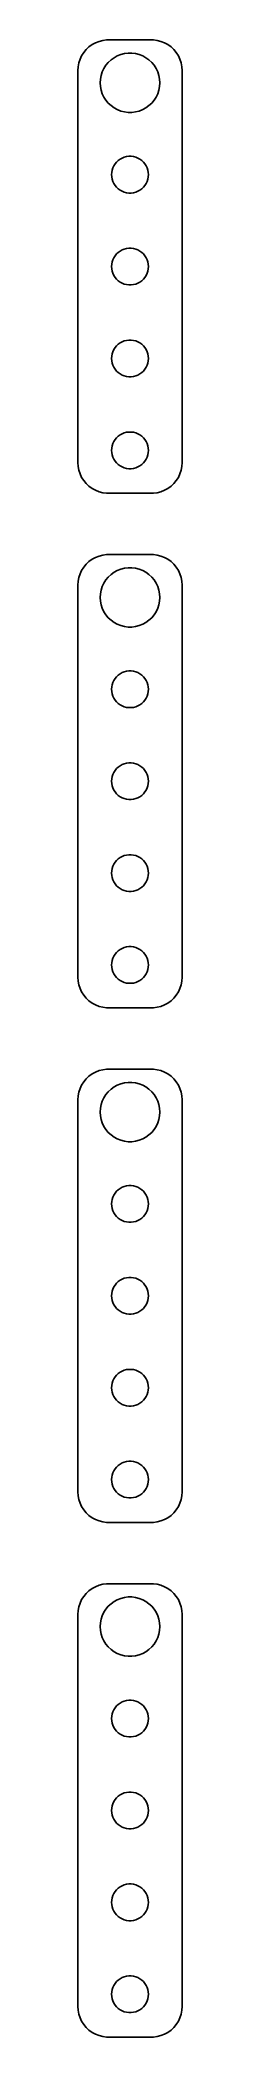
# Model space of a CAD drawing. Header units: metres. Extents: x -8 to 8, y -37 to 289.
import ezdxf

# ---------------------------------------------------------------- set-up
doc = ezdxf.new("R2010")
doc.units = ezdxf.units.M

msp = doc.modelspace()

# ---------------------------------------------------------------- linework, layer by layer
for p, q in [((-7.54507, 286.939), (-7.88153, 286.409)), ((-7.14484, 287.423), (-7.54507, 286.939)), ((-6.68712, 287.853), (-7.14484, 287.423)), ((-6.17912, 288.222), (-6.68712, 287.853)), ((-5.62889, 288.524), (-6.17912, 288.222)), ((-5.04507, 288.755), (-5.62889, 288.524)), ((-4.4369, 288.911), (-5.04507, 288.755)), ((-3.81395, 288.99), (-4.4369, 288.911)), ((3.81395, 288.99), (-3.81395, 288.99)), ((4.4369, 288.911), (3.81395, 288.99)), ((5.04507, 288.755), (4.4369, 288.911)), ((5.62889, 288.524), (5.04507, 288.755)), ((6.17912, 288.222), (5.62889, 288.524)), ((6.68712, 287.853), (6.17912, 288.222)), ((7.14484, 287.423), (6.68712, 287.853)), ((7.54507, 286.939), (7.14484, 287.423)), ((7.88153, 286.409), (7.54507, 286.939)), ((-8.46057, 284.627), (-8.5, 284)), ((-8.5, 284), (-8.5, 220)), ((-8.34291, 285.243), (-8.46057, 284.627)), ((-8.14888, 285.841), (-8.34291, 285.243)), ((-7.88153, 286.409), (-8.14888, 285.841)), ((-4.69762, 283.206), (-4.50941, 283.785)), ((-4.50941, 283.785), (-4.25008, 284.337)), ((-4.25008, 284.337), (-3.92372, 284.851)), ((-3.92372, 284.851), (-3.53549, 285.32)), ((-3.53549, 285.32), (-3.09149, 285.737)), ((-3.09149, 285.737), (-2.59875, 286.095)), ((-2.59875, 286.095), (-2.06502, 286.388)), ((-2.06502, 286.388), (-1.49872, 286.613)), ((-1.49872, 286.613), (-0.908798, 286.764)), ((-0.908798, 286.764), (-0.30452, 286.84)), ((-0.30452, 286.84), (0.30452, 286.84)), ((0.30452, 286.84), (0.908798, 286.764)), ((0.908798, 286.764), (1.49872, 286.613)), ((1.49872, 286.613), (2.06502, 286.388)), ((2.06502, 286.388), (2.59875, 286.095)), ((2.59875, 286.095), (3.09149, 285.737)), ((3.09149, 285.737), (3.53549, 285.32)), ((3.53549, 285.32), (3.92372, 284.851)), ((3.92372, 284.851), (4.25008, 284.337)), ((4.25008, 284.337), (4.50941, 283.785)), ((4.50941, 283.785), (4.69762, 283.206)), ((8.14888, 285.841), (7.88153, 286.409)), ((8.34291, 285.243), (8.14888, 285.841)), ((8.46057, 284.627), (8.34291, 285.243)), ((8.5, 284), (8.46057, 284.627)), ((8.5, 220), (8.5, 284)), ((-4.84999, 282), (-4.81175, 282.608)), ((-4.81175, 281.392), (-4.84999, 282)), ((-4.81175, 282.608), (-4.69762, 283.206)), ((-4.69762, 280.794), (-4.81175, 281.392)), ((-4.50941, 280.215), (-4.69762, 280.794)), ((4.69762, 280.794), (4.50941, 280.215)), ((4.69762, 283.206), (4.81175, 282.608)), ((4.81175, 281.392), (4.69762, 280.794)), ((4.81175, 282.608), (4.84999, 282)), ((4.84999, 282), (4.81175, 281.392)), ((-4.25008, 279.663), (-4.50941, 280.215)), ((-3.92372, 279.149), (-4.25008, 279.663)), ((-3.53549, 278.68), (-3.92372, 279.149)), ((-3.09149, 278.263), (-3.53549, 278.68)), ((-2.59875, 277.905), (-3.09149, 278.263)), ((-2.06502, 277.612), (-2.59875, 277.905)), ((-1.49872, 277.387), (-2.06502, 277.612)), ((-0.908798, 277.236), (-1.49872, 277.387)), ((-0.30452, 277.16), (-0.908798, 277.236)), ((0.30452, 277.16), (-0.30452, 277.16)), ((0.908798, 277.236), (0.30452, 277.16)), ((1.49872, 277.387), (0.908798, 277.236)), ((2.06502, 277.612), (1.49872, 277.387)), ((2.59875, 277.905), (2.06502, 277.612)), ((3.09149, 278.263), (2.59875, 277.905)), ((3.53549, 278.68), (3.09149, 278.263)), ((3.92372, 279.149), (3.53549, 278.68)), ((4.25008, 279.663), (3.92372, 279.149)), ((4.50941, 280.215), (4.25008, 279.663)), ((-3, 267), (-2.97633, 267.376)), ((-2.97633, 267.376), (-2.90575, 267.746)), ((-2.90575, 267.746), (-2.78932, 268.104)), ((-2.78932, 268.104), (-2.62891, 268.445)), ((-2.62891, 268.445), (-2.42705, 268.763)), ((-2.42705, 268.763), (-2.1869, 269.054)), ((-2.1869, 269.054), (-1.91226, 269.312)), ((-1.91226, 269.312), (-1.60747, 269.533)), ((-1.60747, 269.533), (-1.27733, 269.714)), ((-1.27733, 269.714), (-0.927048, 269.853)), ((-0.927048, 269.853), (-0.562134, 269.947)), ((-0.562134, 269.947), (-0.18837, 269.994)), ((-0.18837, 269.994), (0.18837, 269.994)), ((0.18837, 269.994), (0.562134, 269.947)), ((0.562134, 269.947), (0.927048, 269.853)), ((0.927048, 269.853), (1.27733, 269.714)), ((1.27733, 269.714), (1.60747, 269.533)), ((1.60747, 269.533), (1.91226, 269.312)), ((1.91226, 269.312), (2.1869, 269.054)), ((2.1869, 269.054), (2.42705, 268.763)), ((2.42705, 268.763), (2.62891, 268.445)), ((2.62891, 268.445), (2.78932, 268.104)), ((2.78932, 268.104), (2.90575, 267.746)), ((2.90575, 267.746), (2.97633, 267.376)), ((2.97633, 267.376), (3, 267)), ((-2.97633, 266.624), (-3, 267)), ((-2.90575, 266.254), (-2.97633, 266.624)), ((-2.78932, 265.896), (-2.90575, 266.254)), ((-2.62891, 265.555), (-2.78932, 265.896)), ((-2.42705, 265.237), (-2.62891, 265.555)), ((-2.1869, 264.946), (-2.42705, 265.237)), ((-1.91226, 264.688), (-2.1869, 264.946)), ((-1.60747, 264.467), (-1.91226, 264.688)), ((-1.27733, 264.286), (-1.60747, 264.467)), ((-0.927048, 264.147), (-1.27733, 264.286)), ((-0.562134, 264.053), (-0.927048, 264.147)), ((-0.18837, 264.006), (-0.562134, 264.053)), ((0.562134, 264.053), (0.18837, 264.006)), ((0.927048, 264.147), (0.562134, 264.053)), ((1.27733, 264.286), (0.927048, 264.147)), ((1.60747, 264.467), (1.27733, 264.286)), ((1.91226, 264.688), (1.60747, 264.467)), ((2.1869, 264.946), (1.91226, 264.688)), ((2.42705, 265.237), (2.1869, 264.946)), ((2.62891, 265.555), (2.42705, 265.237)), ((2.78932, 265.896), (2.62891, 265.555)), ((2.90575, 266.254), (2.78932, 265.896)), ((2.97633, 266.624), (2.90575, 266.254)), ((3, 267), (2.97633, 266.624)), ((0.18837, 264.006), (-0.18837, 264.006)), ((-2.1869, 254.054), (-1.91226, 254.312)), ((-1.91226, 254.312), (-1.60747, 254.533)), ((-1.60747, 254.533), (-1.27733, 254.714)), ((-1.27733, 254.714), (-0.927048, 254.853)), ((-0.927048, 254.853), (-0.562134, 254.947)), ((-0.562134, 254.947), (-0.18837, 254.994)), ((-0.18837, 254.994), (0.18837, 254.994)), ((0.18837, 254.994), (0.562134, 254.947)), ((0.562134, 254.947), (0.927048, 254.853)), ((0.927048, 254.853), (1.27733, 254.714)), ((1.27733, 254.714), (1.60747, 254.533)), ((1.60747, 254.533), (1.91226, 254.312)), ((1.91226, 254.312), (2.1869, 254.054)), ((-3, 252), (-2.97633, 252.376)), ((-2.97633, 251.624), (-3, 252)), ((-2.97633, 252.376), (-2.90575, 252.746)), ((-2.90575, 251.254), (-2.97633, 251.624)), ((-2.90575, 252.746), (-2.78932, 253.104)), ((-2.78932, 250.896), (-2.90575, 251.254)), ((-2.78932, 253.104), (-2.62891, 253.445)), ((-2.62891, 253.445), (-2.42705, 253.763)), ((-2.42705, 253.763), (-2.1869, 254.054)), ((2.1869, 254.054), (2.42705, 253.763)), ((2.42705, 253.763), (2.62891, 253.445)), ((2.62891, 253.445), (2.78932, 253.104)), ((2.78932, 253.104), (2.90575, 252.746)), ((2.90575, 251.254), (2.78932, 250.896)), ((2.90575, 252.746), (2.97633, 252.376)), ((2.97633, 251.624), (2.90575, 251.254)), ((2.97633, 252.376), (3, 252)), ((3, 252), (2.97633, 251.624)), ((-2.62891, 250.555), (-2.78932, 250.896)), ((-2.42705, 250.237), (-2.62891, 250.555)), ((-2.1869, 249.946), (-2.42705, 250.237)), ((-1.91226, 249.688), (-2.1869, 249.946)), ((-1.60747, 249.467), (-1.91226, 249.688)), ((-1.27733, 249.286), (-1.60747, 249.467)), ((-0.927048, 249.147), (-1.27733, 249.286)), ((-0.562134, 249.053), (-0.927048, 249.147)), ((-0.18837, 249.006), (-0.562134, 249.053)), ((0.18837, 249.006), (-0.18837, 249.006)), ((0.562134, 249.053), (0.18837, 249.006)), ((0.927048, 249.147), (0.562134, 249.053)), ((1.27733, 249.286), (0.927048, 249.147)), ((1.60747, 249.467), (1.27733, 249.286)), ((1.91226, 249.688), (1.60747, 249.467)), ((2.1869, 249.946), (1.91226, 249.688)), ((2.42705, 250.237), (2.1869, 249.946)), ((2.62891, 250.555), (2.42705, 250.237)), ((2.78932, 250.896), (2.62891, 250.555)), ((-2.90575, 237.746), (-2.78932, 238.104)), ((-2.78932, 238.104), (-2.62891, 238.445)), ((-2.62891, 238.445), (-2.42705, 238.763)), ((-2.42705, 238.763), (-2.1869, 239.054)), ((-2.1869, 239.054), (-1.91226, 239.312)), ((-1.91226, 239.312), (-1.60747, 239.533)), ((-1.60747, 239.533), (-1.27733, 239.714)), ((-1.27733, 239.714), (-0.927048, 239.853)), ((-0.927048, 239.853), (-0.562134, 239.947)), ((-0.562134, 239.947), (-0.18837, 239.994)), ((-0.18837, 239.994), (0.18837, 239.994)), ((0.18837, 239.994), (0.562134, 239.947)), ((0.562134, 239.947), (0.927048, 239.853)), ((0.927048, 239.853), (1.27733, 239.714)), ((1.27733, 239.714), (1.60747, 239.533)), ((1.60747, 239.533), (1.91226, 239.312)), ((1.91226, 239.312), (2.1869, 239.054)), ((2.1869, 239.054), (2.42705, 238.763)), ((2.42705, 238.763), (2.62891, 238.445)), ((2.62891, 238.445), (2.78932, 238.104)), ((2.78932, 238.104), (2.90575, 237.746)), ((-3, 237), (-2.97633, 237.376)), ((-2.97633, 236.624), (-3, 237)), ((-2.97633, 237.376), (-2.90575, 237.746)), ((-2.90575, 236.254), (-2.97633, 236.624)), ((-2.78932, 235.896), (-2.90575, 236.254)), ((-2.62891, 235.555), (-2.78932, 235.896)), ((-2.42705, 235.237), (-2.62891, 235.555)), ((-2.1869, 234.946), (-2.42705, 235.237)), ((-1.91226, 234.688), (-2.1869, 234.946)), ((2.1869, 234.946), (1.91226, 234.688)), ((2.42705, 235.237), (2.1869, 234.946)), ((2.62891, 235.555), (2.42705, 235.237)), ((2.78932, 235.896), (2.62891, 235.555)), ((2.90575, 236.254), (2.78932, 235.896)), ((2.90575, 237.746), (2.97633, 237.376)), ((2.97633, 236.624), (2.90575, 236.254)), ((2.97633, 237.376), (3, 237)), ((3, 237), (2.97633, 236.624)), ((-1.60747, 234.467), (-1.91226, 234.688)), ((-1.27733, 234.286), (-1.60747, 234.467)), ((-0.927048, 234.147), (-1.27733, 234.286)), ((-0.562134, 234.053), (-0.927048, 234.147)), ((-0.18837, 234.006), (-0.562134, 234.053)), ((0.18837, 234.006), (-0.18837, 234.006)), ((0.562134, 234.053), (0.18837, 234.006)), ((0.927048, 234.147), (0.562134, 234.053)), ((1.27733, 234.286), (0.927048, 234.147)), ((1.60747, 234.467), (1.27733, 234.286)), ((1.91226, 234.688), (1.60747, 234.467)), ((-0.927048, 224.853), (-0.562134, 224.947)), ((-0.562134, 224.947), (-0.18837, 224.994)), ((-0.18837, 224.994), (0.18837, 224.994)), ((0.18837, 224.994), (0.562134, 224.947)), ((0.562134, 224.947), (0.927048, 224.853)), ((-3, 222), (-2.97633, 222.376)), ((-2.97633, 221.624), (-3, 222)), ((-2.97633, 222.376), (-2.90575, 222.746)), ((-2.90575, 222.746), (-2.78932, 223.104)), ((-2.78932, 223.104), (-2.62891, 223.445)), ((-2.62891, 223.445), (-2.42705, 223.763)), ((-2.42705, 223.763), (-2.1869, 224.054)), ((-2.1869, 224.054), (-1.91226, 224.312)), ((-1.91226, 224.312), (-1.60747, 224.533)), ((-1.60747, 224.533), (-1.27733, 224.714)), ((-1.27733, 224.714), (-0.927048, 224.853)), ((0.927048, 224.853), (1.27733, 224.714)), ((1.27733, 224.714), (1.60747, 224.533)), ((1.60747, 224.533), (1.91226, 224.312)), ((1.91226, 224.312), (2.1869, 224.054)), ((2.1869, 224.054), (2.42705, 223.763)), ((2.42705, 223.763), (2.62891, 223.445)), ((2.62891, 223.445), (2.78932, 223.104)), ((2.78932, 223.104), (2.90575, 222.746)), ((2.90575, 222.746), (2.97633, 222.376)), ((2.97633, 222.376), (3, 222)), ((3, 222), (2.97633, 221.624)), ((-8.5, 220), (-8.46057, 219.373)), ((-8.46057, 219.373), (-8.34291, 218.757)), ((-8.34291, 218.757), (-8.14888, 218.159)), ((-2.90575, 221.254), (-2.97633, 221.624)), ((-2.78932, 220.896), (-2.90575, 221.254)), ((-2.62891, 220.555), (-2.78932, 220.896)), ((-2.42705, 220.237), (-2.62891, 220.555)), ((-2.1869, 219.946), (-2.42705, 220.237)), ((-1.91226, 219.688), (-2.1869, 219.946)), ((-1.60747, 219.467), (-1.91226, 219.688)), ((-1.27733, 219.286), (-1.60747, 219.467)), ((-0.927048, 219.147), (-1.27733, 219.286)), ((-0.562134, 219.053), (-0.927048, 219.147)), ((-0.18837, 219.006), (-0.562134, 219.053)), ((0.18837, 219.006), (-0.18837, 219.006)), ((0.562134, 219.053), (0.18837, 219.006)), ((0.927048, 219.147), (0.562134, 219.053)), ((1.27733, 219.286), (0.927048, 219.147)), ((1.60747, 219.467), (1.27733, 219.286)), ((1.91226, 219.688), (1.60747, 219.467)), ((2.1869, 219.946), (1.91226, 219.688)), ((2.42705, 220.237), (2.1869, 219.946)), ((2.62891, 220.555), (2.42705, 220.237)), ((2.78932, 220.896), (2.62891, 220.555)), ((2.90575, 221.254), (2.78932, 220.896)), ((2.97633, 221.624), (2.90575, 221.254)), ((8.14888, 218.159), (8.34291, 218.757)), ((8.34291, 218.757), (8.46057, 219.373)), ((8.46057, 219.373), (8.5, 220)), ((-8.14888, 218.159), (-7.88153, 217.591)), ((-7.88153, 217.591), (-7.54507, 217.061)), ((-7.54507, 217.061), (-7.14484, 216.577)), ((-7.14484, 216.577), (-6.68712, 216.147)), ((-6.68712, 216.147), (-6.17912, 215.778)), ((-6.17912, 215.778), (-5.62889, 215.476)), ((-5.62889, 215.476), (-5.04507, 215.245)), ((-5.04507, 215.245), (-4.4369, 215.089)), ((4.4369, 215.089), (5.04507, 215.245)), ((5.04507, 215.245), (5.62889, 215.476)), ((5.62889, 215.476), (6.17912, 215.778)), ((6.17912, 215.778), (6.68712, 216.147)), ((6.68712, 216.147), (7.14484, 216.577)), ((7.14484, 216.577), (7.54507, 217.061)), ((7.54507, 217.061), (7.88153, 217.591)), ((7.88153, 217.591), (8.14888, 218.159)), ((-4.4369, 215.089), (-3.81395, 215.01)), ((-3.81395, 215.01), (3.81395, 215.01)), ((3.81395, 215.01), (4.4369, 215.089)), ((-7.88153, 202.409), (-8.14888, 201.841)), ((-7.54507, 202.939), (-7.88153, 202.409)), ((-7.14484, 203.423), (-7.54507, 202.939)), ((-6.68712, 203.853), (-7.14484, 203.423)), ((-6.17912, 204.222), (-6.68712, 203.853)), ((-5.62889, 204.524), (-6.17912, 204.222)), ((-5.04507, 204.755), (-5.62889, 204.524)), ((-4.4369, 204.911), (-5.04507, 204.755)), ((-3.81395, 204.99), (-4.4369, 204.911)), ((3.81395, 204.99), (-3.81395, 204.99)), ((-2.59875, 202.095), (-2.06502, 202.388)), ((-2.06502, 202.388), (-1.49872, 202.613)), ((-1.49872, 202.613), (-0.908798, 202.764)), ((-0.908798, 202.764), (-0.30452, 202.84)), ((-0.30452, 202.84), (0.30452, 202.84)), ((0.30452, 202.84), (0.908798, 202.764)), ((0.908798, 202.764), (1.49872, 202.613)), ((1.49872, 202.613), (2.06502, 202.388)), ((2.06502, 202.388), (2.59875, 202.095)), ((4.4369, 204.911), (3.81395, 204.99)), ((5.04507, 204.755), (4.4369, 204.911)), ((5.62889, 204.524), (5.04507, 204.755)), ((6.17912, 204.222), (5.62889, 204.524)), ((6.68712, 203.853), (6.17912, 204.222)), ((7.14484, 203.423), (6.68712, 203.853)), ((7.54507, 202.939), (7.14484, 203.423)), ((7.88153, 202.409), (7.54507, 202.939)), ((8.14888, 201.841), (7.88153, 202.409)), ((-8.46057, 200.627), (-8.5, 200)), ((-8.5, 200), (-8.5, 136)), ((-8.34291, 201.243), (-8.46057, 200.627)), ((-8.14888, 201.841), (-8.34291, 201.243)), ((-4.81175, 198.608), (-4.69762, 199.206)), ((-4.69762, 199.206), (-4.50941, 199.785)), ((-4.50941, 199.785), (-4.25008, 200.337)), ((-4.25008, 200.337), (-3.92372, 200.851)), ((-3.92372, 200.851), (-3.53549, 201.32)), ((-3.53549, 201.32), (-3.09149, 201.737)), ((-3.09149, 201.737), (-2.59875, 202.095)), ((2.59875, 202.095), (3.09149, 201.737)), ((3.09149, 201.737), (3.53549, 201.32)), ((3.53549, 201.32), (3.92372, 200.851)), ((3.92372, 200.851), (4.25008, 200.337)), ((4.25008, 200.337), (4.50941, 199.785)), ((4.50941, 199.785), (4.69762, 199.206)), ((4.69762, 199.206), (4.81175, 198.608)), ((8.34291, 201.243), (8.14888, 201.841)), ((8.46057, 200.627), (8.34291, 201.243)), ((8.5, 200), (8.46057, 200.627)), ((8.5, 136), (8.5, 200)), ((-4.84999, 198), (-4.81175, 198.608)), ((-4.81175, 197.392), (-4.84999, 198)), ((-4.69762, 196.794), (-4.81175, 197.392)), ((-4.50941, 196.215), (-4.69762, 196.794)), ((-4.25008, 195.663), (-4.50941, 196.215)), ((-3.92372, 195.149), (-4.25008, 195.663)), ((4.25008, 195.663), (3.92372, 195.149)), ((4.50941, 196.215), (4.25008, 195.663)), ((4.69762, 196.794), (4.50941, 196.215)), ((4.81175, 197.392), (4.69762, 196.794)), ((4.81175, 198.608), (4.84999, 198)), ((4.84999, 198), (4.81175, 197.392)), ((-3.53549, 194.68), (-3.92372, 195.149)), ((-3.09149, 194.263), (-3.53549, 194.68)), ((-2.59875, 193.905), (-3.09149, 194.263)), ((-2.06502, 193.612), (-2.59875, 193.905)), ((-1.49872, 193.387), (-2.06502, 193.612)), ((-0.908798, 193.236), (-1.49872, 193.387)), ((-0.30452, 193.16), (-0.908798, 193.236)), ((0.30452, 193.16), (-0.30452, 193.16)), ((0.908798, 193.236), (0.30452, 193.16)), ((1.49872, 193.387), (0.908798, 193.236)), ((2.06502, 193.612), (1.49872, 193.387)), ((2.59875, 193.905), (2.06502, 193.612)), ((3.09149, 194.263), (2.59875, 193.905)), ((3.53549, 194.68), (3.09149, 194.263)), ((3.92372, 195.149), (3.53549, 194.68)), ((-1.27733, 185.714), (-0.927048, 185.853)), ((-0.927048, 185.853), (-0.562134, 185.947)), ((-0.562134, 185.947), (-0.18837, 185.994)), ((-0.18837, 185.994), (0.18837, 185.994)), ((0.18837, 185.994), (0.562134, 185.947)), ((0.562134, 185.947), (0.927048, 185.853)), ((0.927048, 185.853), (1.27733, 185.714)), ((-3, 183), (-2.97633, 183.376)), ((-2.97633, 182.624), (-3, 183)), ((-2.97633, 183.376), (-2.90575, 183.746)), ((-2.90575, 182.254), (-2.97633, 182.624)), ((-2.90575, 183.746), (-2.78932, 184.104)), ((-2.78932, 184.104), (-2.62891, 184.445)), ((-2.62891, 184.445), (-2.42705, 184.763)), ((-2.42705, 184.763), (-2.1869, 185.054)), ((-2.1869, 185.054), (-1.91226, 185.312)), ((-1.91226, 185.312), (-1.60747, 185.533)), ((-1.60747, 185.533), (-1.27733, 185.714)), ((1.27733, 185.714), (1.60747, 185.533)), ((1.60747, 185.533), (1.91226, 185.312)), ((1.91226, 185.312), (2.1869, 185.054)), ((2.1869, 185.054), (2.42705, 184.763)), ((2.42705, 184.763), (2.62891, 184.445)), ((2.62891, 184.445), (2.78932, 184.104)), ((2.78932, 184.104), (2.90575, 183.746)), ((2.90575, 183.746), (2.97633, 183.376)), ((2.97633, 182.624), (2.90575, 182.254)), ((2.97633, 183.376), (3, 183)), ((3, 183), (2.97633, 182.624)), ((-2.78932, 181.896), (-2.90575, 182.254)), ((-2.62891, 181.555), (-2.78932, 181.896)), ((-2.42705, 181.237), (-2.62891, 181.555)), ((-2.1869, 180.946), (-2.42705, 181.237)), ((-1.91226, 180.688), (-2.1869, 180.946)), ((-1.60747, 180.467), (-1.91226, 180.688)), ((-1.27733, 180.286), (-1.60747, 180.467)), ((-0.927048, 180.147), (-1.27733, 180.286)), ((-0.562134, 180.053), (-0.927048, 180.147)), ((-0.18837, 180.006), (-0.562134, 180.053)), ((0.18837, 180.006), (-0.18837, 180.006)), ((0.562134, 180.053), (0.18837, 180.006)), ((0.927048, 180.147), (0.562134, 180.053)), ((1.27733, 180.286), (0.927048, 180.147)), ((1.60747, 180.467), (1.27733, 180.286)), ((1.91226, 180.688), (1.60747, 180.467)), ((2.1869, 180.946), (1.91226, 180.688)), ((2.42705, 181.237), (2.1869, 180.946)), ((2.62891, 181.555), (2.42705, 181.237)), ((2.78932, 181.896), (2.62891, 181.555)), ((2.90575, 182.254), (2.78932, 181.896)), ((-2.62891, 169.445), (-2.42705, 169.763)), ((-2.42705, 169.763), (-2.1869, 170.054)), ((-2.1869, 170.054), (-1.91226, 170.312)), ((-1.91226, 170.312), (-1.60747, 170.533)), ((-1.60747, 170.533), (-1.27733, 170.714)), ((-1.27733, 170.714), (-0.927048, 170.853)), ((-0.927048, 170.853), (-0.562134, 170.947)), ((-0.562134, 170.947), (-0.18837, 170.994)), ((-0.18837, 170.994), (0.18837, 170.994)), ((0.18837, 170.994), (0.562134, 170.947)), ((0.562134, 170.947), (0.927048, 170.853)), ((0.927048, 170.853), (1.27733, 170.714)), ((1.27733, 170.714), (1.60747, 170.533)), ((1.60747, 170.533), (1.91226, 170.312)), ((1.91226, 170.312), (2.1869, 170.054)), ((2.1869, 170.054), (2.42705, 169.763)), ((2.42705, 169.763), (2.62891, 169.445)), ((-3, 168), (-2.97633, 168.376)), ((-2.97633, 167.624), (-3, 168)), ((-2.97633, 168.376), (-2.90575, 168.746)), ((-2.90575, 167.254), (-2.97633, 167.624)), ((-2.90575, 168.746), (-2.78932, 169.104)), ((-2.78932, 166.896), (-2.90575, 167.254)), ((-2.78932, 169.104), (-2.62891, 169.445)), ((-2.62891, 166.555), (-2.78932, 166.896)), ((-2.42705, 166.237), (-2.62891, 166.555)), ((2.62891, 166.555), (2.42705, 166.237)), ((2.62891, 169.445), (2.78932, 169.104)), ((2.78932, 166.896), (2.62891, 166.555)), ((2.78932, 169.104), (2.90575, 168.746)), ((2.90575, 167.254), (2.78932, 166.896)), ((2.90575, 168.746), (2.97633, 168.376)), ((2.97633, 167.624), (2.90575, 167.254)), ((2.97633, 168.376), (3, 168)), ((3, 168), (2.97633, 167.624)), ((-2.1869, 165.946), (-2.42705, 166.237)), ((-1.91226, 165.688), (-2.1869, 165.946)), ((-1.60747, 165.467), (-1.91226, 165.688)), ((-1.27733, 165.286), (-1.60747, 165.467)), ((-0.927048, 165.147), (-1.27733, 165.286)), ((-0.562134, 165.053), (-0.927048, 165.147)), ((-0.18837, 165.006), (-0.562134, 165.053)), ((0.18837, 165.006), (-0.18837, 165.006)), ((0.562134, 165.053), (0.18837, 165.006)), ((0.927048, 165.147), (0.562134, 165.053)), ((1.27733, 165.286), (0.927048, 165.147)), ((1.60747, 165.467), (1.27733, 165.286)), ((1.91226, 165.688), (1.60747, 165.467)), ((2.1869, 165.946), (1.91226, 165.688)), ((2.42705, 166.237), (2.1869, 165.946)), ((-3, 153), (-2.97633, 153.376)), ((-2.97633, 153.376), (-2.90575, 153.746)), ((-2.90575, 153.746), (-2.78932, 154.104)), ((-2.78932, 154.104), (-2.62891, 154.445)), ((-2.62891, 154.445), (-2.42705, 154.763)), ((-2.42705, 154.763), (-2.1869, 155.054)), ((-2.1869, 155.054), (-1.91226, 155.312)), ((-1.91226, 155.312), (-1.60747, 155.533)), ((-1.60747, 155.533), (-1.27733, 155.714)), ((-1.27733, 155.714), (-0.927048, 155.853)), ((-0.927048, 155.853), (-0.562134, 155.947)), ((-0.562134, 155.947), (-0.18837, 155.994)), ((-0.18837, 155.994), (0.18837, 155.994)), ((0.18837, 155.994), (0.562134, 155.947)), ((0.562134, 155.947), (0.927048, 155.853)), ((0.927048, 155.853), (1.27733, 155.714)), ((1.27733, 155.714), (1.60747, 155.533)), ((1.60747, 155.533), (1.91226, 155.312)), ((1.91226, 155.312), (2.1869, 155.054)), ((2.1869, 155.054), (2.42705, 154.763)), ((2.42705, 154.763), (2.62891, 154.445)), ((2.62891, 154.445), (2.78932, 154.104)), ((2.78932, 154.104), (2.90575, 153.746)), ((2.90575, 153.746), (2.97633, 153.376)), ((2.97633, 153.376), (3, 153)), ((-2.97633, 152.624), (-3, 153)), ((-2.90575, 152.254), (-2.97633, 152.624)), ((-2.78932, 151.896), (-2.90575, 152.254)), ((-2.62891, 151.555), (-2.78932, 151.896)), ((-2.42705, 151.237), (-2.62891, 151.555)), ((-2.1869, 150.946), (-2.42705, 151.237)), ((-1.91226, 150.688), (-2.1869, 150.946)), ((-1.60747, 150.467), (-1.91226, 150.688)), ((-1.27733, 150.286), (-1.60747, 150.467)), ((-0.927048, 150.147), (-1.27733, 150.286)), ((-0.562134, 150.053), (-0.927048, 150.147)), ((-0.18837, 150.006), (-0.562134, 150.053)), ((0.18837, 150.006), (-0.18837, 150.006)), ((0.562134, 150.053), (0.18837, 150.006)), ((0.927048, 150.147), (0.562134, 150.053)), ((1.27733, 150.286), (0.927048, 150.147)), ((1.60747, 150.467), (1.27733, 150.286)), ((1.91226, 150.688), (1.60747, 150.467)), ((2.1869, 150.946), (1.91226, 150.688)), ((2.42705, 151.237), (2.1869, 150.946)), ((2.62891, 151.555), (2.42705, 151.237)), ((2.78932, 151.896), (2.62891, 151.555)), ((2.90575, 152.254), (2.78932, 151.896)), ((2.97633, 152.624), (2.90575, 152.254)), ((3, 153), (2.97633, 152.624)), ((-2.1869, 140.054), (-1.91226, 140.312)), ((-1.91226, 140.312), (-1.60747, 140.533)), ((-1.60747, 140.533), (-1.27733, 140.714)), ((-1.27733, 140.714), (-0.927048, 140.853)), ((-0.927048, 140.853), (-0.562134, 140.947)), ((-0.562134, 140.947), (-0.18837, 140.994)), ((-0.18837, 140.994), (0.18837, 140.994)), ((0.18837, 140.994), (0.562134, 140.947)), ((0.562134, 140.947), (0.927048, 140.853)), ((0.927048, 140.853), (1.27733, 140.714)), ((1.27733, 140.714), (1.60747, 140.533)), ((1.60747, 140.533), (1.91226, 140.312)), ((1.91226, 140.312), (2.1869, 140.054)), ((-3, 138), (-2.97633, 138.376)), ((-2.97633, 137.624), (-3, 138)), ((-2.97633, 138.376), (-2.90575, 138.746)), ((-2.90575, 137.254), (-2.97633, 137.624)), ((-2.90575, 138.746), (-2.78932, 139.104)), ((-2.78932, 136.896), (-2.90575, 137.254)), ((-2.78932, 139.104), (-2.62891, 139.445)), ((-2.62891, 139.445), (-2.42705, 139.763)), ((-2.42705, 139.763), (-2.1869, 140.054)), ((2.1869, 140.054), (2.42705, 139.763)), ((2.42705, 139.763), (2.62891, 139.445)), ((2.62891, 139.445), (2.78932, 139.104)), ((2.78932, 139.104), (2.90575, 138.746)), ((2.90575, 137.254), (2.78932, 136.896)), ((2.90575, 138.746), (2.97633, 138.376)), ((2.97633, 137.624), (2.90575, 137.254)), ((2.97633, 138.376), (3, 138)), ((3, 138), (2.97633, 137.624)), ((-8.5, 136), (-8.46057, 135.373)), ((-8.46057, 135.373), (-8.34291, 134.757)), ((-8.34291, 134.757), (-8.14888, 134.159)), ((-8.14888, 134.159), (-7.88153, 133.591)), ((-2.62891, 136.555), (-2.78932, 136.896)), ((-2.42705, 136.237), (-2.62891, 136.555)), ((-2.1869, 135.946), (-2.42705, 136.237)), ((-1.91226, 135.688), (-2.1869, 135.946)), ((-1.60747, 135.467), (-1.91226, 135.688)), ((-1.27733, 135.286), (-1.60747, 135.467)), ((-0.927048, 135.147), (-1.27733, 135.286)), ((-0.562134, 135.053), (-0.927048, 135.147)), ((-0.18837, 135.006), (-0.562134, 135.053)), ((0.18837, 135.006), (-0.18837, 135.006)), ((0.562134, 135.053), (0.18837, 135.006)), ((0.927048, 135.147), (0.562134, 135.053)), ((1.27733, 135.286), (0.927048, 135.147)), ((1.60747, 135.467), (1.27733, 135.286)), ((1.91226, 135.688), (1.60747, 135.467)), ((2.1869, 135.946), (1.91226, 135.688)), ((2.42705, 136.237), (2.1869, 135.946)), ((2.62891, 136.555), (2.42705, 136.237)), ((2.78932, 136.896), (2.62891, 136.555)), ((7.88153, 133.591), (8.14888, 134.159)), ((8.14888, 134.159), (8.34291, 134.757)), ((8.34291, 134.757), (8.46057, 135.373)), ((8.46057, 135.373), (8.5, 136)), ((-7.88153, 133.591), (-7.54507, 133.061)), ((-7.54507, 133.061), (-7.14484, 132.577)), ((-7.14484, 132.577), (-6.68712, 132.147)), ((-6.68712, 132.147), (-6.17912, 131.778)), ((-6.17912, 131.778), (-5.62889, 131.476)), ((-5.62889, 131.476), (-5.04507, 131.245)), ((-5.04507, 131.245), (-4.4369, 131.089)), ((-4.4369, 131.089), (-3.81395, 131.01)), ((-3.81395, 131.01), (3.81395, 131.01)), ((3.81395, 131.01), (4.4369, 131.089)), ((4.4369, 131.089), (5.04507, 131.245)), ((5.04507, 131.245), (5.62889, 131.476)), ((5.62889, 131.476), (6.17912, 131.778)), ((6.17912, 131.778), (6.68712, 132.147)), ((6.68712, 132.147), (7.14484, 132.577)), ((7.14484, 132.577), (7.54507, 133.061)), ((7.54507, 133.061), (7.88153, 133.591)), ((-5.04507, 120.755), (-5.62889, 120.524)), ((-4.4369, 120.911), (-5.04507, 120.755)), ((-3.81395, 120.99), (-4.4369, 120.911)), ((3.81395, 120.99), (-3.81395, 120.99)), ((4.4369, 120.911), (3.81395, 120.99)), ((5.04507, 120.755), (4.4369, 120.911)), ((5.62889, 120.524), (5.04507, 120.755)), ((-8.14888, 117.841), (-8.34291, 117.243)), ((-7.88153, 118.409), (-8.14888, 117.841)), ((-7.54507, 118.939), (-7.88153, 118.409)), ((-7.14484, 119.423), (-7.54507, 118.939)), ((-6.68712, 119.853), (-7.14484, 119.423)), ((-6.17912, 120.222), (-6.68712, 119.853)), ((-5.62889, 120.524), (-6.17912, 120.222)), ((-3.53549, 117.32), (-3.09149, 117.737)), ((-3.09149, 117.737), (-2.59875, 118.095)), ((-2.59875, 118.095), (-2.06502, 118.388)), ((-2.06502, 118.388), (-1.49872, 118.613)), ((-1.49872, 118.613), (-0.908798, 118.764)), ((-0.908798, 118.764), (-0.30452, 118.84)), ((-0.30452, 118.84), (0.30452, 118.84)), ((0.30452, 118.84), (0.908798, 118.764)), ((0.908798, 118.764), (1.49872, 118.613)), ((1.49872, 118.613), (2.06502, 118.388)), ((2.06502, 118.388), (2.59875, 118.095)), ((2.59875, 118.095), (3.09149, 117.737)), ((3.09149, 117.737), (3.53549, 117.32)), ((6.17912, 120.222), (5.62889, 120.524)), ((6.68712, 119.853), (6.17912, 120.222)), ((7.14484, 119.423), (6.68712, 119.853)), ((7.54507, 118.939), (7.14484, 119.423)), ((7.88153, 118.409), (7.54507, 118.939)), ((8.14888, 117.841), (7.88153, 118.409)), ((8.34291, 117.243), (8.14888, 117.841)), ((-8.46057, 116.627), (-8.5, 116)), ((-8.5, 116), (-8.5, 52)), ((-8.34291, 117.243), (-8.46057, 116.627)), ((-4.84999, 114), (-4.81175, 114.608)), ((-4.81175, 114.608), (-4.69762, 115.206)), ((-4.69762, 115.206), (-4.50941, 115.785)), ((-4.50941, 115.785), (-4.25008, 116.337)), ((-4.25008, 116.337), (-3.92372, 116.851)), ((-3.92372, 116.851), (-3.53549, 117.32)), ((3.53549, 117.32), (3.92372, 116.851)), ((3.92372, 116.851), (4.25008, 116.337)), ((4.25008, 116.337), (4.50941, 115.785)), ((4.50941, 115.785), (4.69762, 115.206)), ((4.69762, 115.206), (4.81175, 114.608)), ((4.81175, 114.608), (4.84999, 114)), ((8.46057, 116.627), (8.34291, 117.243)), ((8.5, 116), (8.46057, 116.627)), ((8.5, 52), (8.5, 116)), ((-4.81175, 113.392), (-4.84999, 114)), ((-4.69762, 112.794), (-4.81175, 113.392)), ((-4.50941, 112.215), (-4.69762, 112.794)), ((-4.25008, 111.663), (-4.50941, 112.215)), ((-3.92372, 111.149), (-4.25008, 111.663)), ((-3.53549, 110.68), (-3.92372, 111.149)), ((3.92372, 111.149), (3.53549, 110.68)), ((4.25008, 111.663), (3.92372, 111.149)), ((4.50941, 112.215), (4.25008, 111.663)), ((4.69762, 112.794), (4.50941, 112.215)), ((4.81175, 113.392), (4.69762, 112.794)), ((4.84999, 114), (4.81175, 113.392)), ((-3.09149, 110.263), (-3.53549, 110.68)), ((-2.59875, 109.905), (-3.09149, 110.263)), ((-2.06502, 109.612), (-2.59875, 109.905)), ((-1.49872, 109.387), (-2.06502, 109.612)), ((-0.908798, 109.236), (-1.49872, 109.387)), ((-0.30452, 109.16), (-0.908798, 109.236)), ((0.30452, 109.16), (-0.30452, 109.16)), ((0.908798, 109.236), (0.30452, 109.16)), ((1.49872, 109.387), (0.908798, 109.236)), ((2.06502, 109.612), (1.49872, 109.387)), ((2.59875, 109.905), (2.06502, 109.612)), ((3.09149, 110.263), (2.59875, 109.905)), ((3.53549, 110.68), (3.09149, 110.263)), ((-2.42705, 100.763), (-2.1869, 101.054)), ((-2.1869, 101.054), (-1.91226, 101.312)), ((-1.91226, 101.312), (-1.60747, 101.533)), ((-1.60747, 101.533), (-1.27733, 101.714)), ((-1.27733, 101.714), (-0.927048, 101.853)), ((-0.927048, 101.853), (-0.562134, 101.947)), ((-0.562134, 101.947), (-0.18837, 101.994)), ((-0.18837, 101.994), (0.18837, 101.994)), ((0.18837, 101.994), (0.562134, 101.947)), ((0.562134, 101.947), (0.927048, 101.853)), ((0.927048, 101.853), (1.27733, 101.714)), ((1.27733, 101.714), (1.60747, 101.533)), ((1.60747, 101.533), (1.91226, 101.312)), ((1.91226, 101.312), (2.1869, 101.054)), ((2.1869, 101.054), (2.42705, 100.763)), ((-3, 99), (-2.97633, 99.376)), ((-2.97633, 98.624), (-3, 99)), ((-2.97633, 99.376), (-2.90575, 99.7461)), ((-2.90575, 98.2539), (-2.97633, 98.624)), ((-2.90575, 99.7461), (-2.78932, 100.104)), ((-2.78932, 97.8956), (-2.90575, 98.2539)), ((-2.78932, 100.104), (-2.62891, 100.445)), ((-2.62891, 97.5547), (-2.78932, 97.8956)), ((-2.62891, 100.445), (-2.42705, 100.763)), ((2.42705, 100.763), (2.62891, 100.445)), ((2.62891, 100.445), (2.78932, 100.104)), ((2.78932, 97.8956), (2.62891, 97.5547)), ((2.78932, 100.104), (2.90575, 99.7461)), ((2.90575, 98.2539), (2.78932, 97.8956)), ((2.90575, 99.7461), (2.97633, 99.376)), ((2.97633, 98.624), (2.90575, 98.2539)), ((2.97633, 99.376), (3, 99)), ((3, 99), (2.97633, 98.624)), ((-2.42705, 97.2366), (-2.62891, 97.5547)), ((-2.1869, 96.9464), (-2.42705, 97.2366)), ((-1.91226, 96.6884), (-2.1869, 96.9464)), ((-1.60747, 96.467), (-1.91226, 96.6884)), ((-1.27733, 96.2855), (-1.60747, 96.467)), ((-0.927048, 96.1468), (-1.27733, 96.2855)), ((-0.562134, 96.0531), (-0.927048, 96.1468)), ((-0.18837, 96.0059), (-0.562134, 96.0531)), ((0.18837, 96.0059), (-0.18837, 96.0059)), ((0.562134, 96.0531), (0.18837, 96.0059)), ((0.927048, 96.1468), (0.562134, 96.0531)), ((1.27733, 96.2855), (0.927048, 96.1468)), ((1.60747, 96.467), (1.27733, 96.2855)), ((1.91226, 96.6884), (1.60747, 96.467)), ((2.1869, 96.9464), (1.91226, 96.6884)), ((2.42705, 97.2366), (2.1869, 96.9464)), ((2.62891, 97.5547), (2.42705, 97.2366)), ((-2.90575, 84.7461), (-2.78932, 85.1044)), ((-2.78932, 85.1044), (-2.62891, 85.4453)), ((-2.62891, 85.4453), (-2.42705, 85.7634)), ((-2.42705, 85.7634), (-2.1869, 86.0536)), ((-2.1869, 86.0536), (-1.91226, 86.3115)), ((-1.91226, 86.3115), (-1.60747, 86.533)), ((-1.60747, 86.533), (-1.27733, 86.7145)), ((-1.27733, 86.7145), (-0.927048, 86.8532)), ((-0.927048, 86.8532), (-0.562134, 86.9469)), ((-0.562134, 86.9469), (-0.18837, 86.9941)), ((-0.18837, 86.9941), (0.18837, 86.9941)), ((0.18837, 86.9941), (0.562134, 86.9469)), ((0.562134, 86.9469), (0.927048, 86.8532)), ((0.927048, 86.8532), (1.27733, 86.7145)), ((1.27733, 86.7145), (1.60747, 86.533)), ((1.60747, 86.533), (1.91226, 86.3115)), ((1.91226, 86.3115), (2.1869, 86.0536)), ((2.1869, 86.0536), (2.42705, 85.7634)), ((2.42705, 85.7634), (2.62891, 85.4453)), ((2.62891, 85.4453), (2.78932, 85.1044)), ((2.78932, 85.1044), (2.90575, 84.7461)), ((-3, 84), (-2.97633, 84.376)), ((-2.97633, 83.624), (-3, 84)), ((-2.97633, 84.376), (-2.90575, 84.7461)), ((-2.90575, 83.2539), (-2.97633, 83.624)), ((-2.78932, 82.8956), (-2.90575, 83.2539)), ((-2.62891, 82.5547), (-2.78932, 82.8956)), ((-2.42705, 82.2366), (-2.62891, 82.5547)), ((-2.1869, 81.9464), (-2.42705, 82.2366)), ((-1.91226, 81.6885), (-2.1869, 81.9464)), ((-1.60747, 81.467), (-1.91226, 81.6885)), ((1.91226, 81.6885), (1.60747, 81.467)), ((2.1869, 81.9464), (1.91226, 81.6885)), ((2.42705, 82.2366), (2.1869, 81.9464)), ((2.62891, 82.5547), (2.42705, 82.2366)), ((2.78932, 82.8956), (2.62891, 82.5547)), ((2.90575, 83.2539), (2.78932, 82.8956)), ((2.90575, 84.7461), (2.97633, 84.376)), ((2.97633, 83.624), (2.90575, 83.2539)), ((2.97633, 84.376), (3, 84)), ((3, 84), (2.97633, 83.624)), ((-1.27733, 81.2855), (-1.60747, 81.467)), ((-0.927048, 81.1468), (-1.27733, 81.2855)), ((-0.562134, 81.0531), (-0.927048, 81.1468)), ((-0.18837, 81.0059), (-0.562134, 81.0531)), ((0.18837, 81.0059), (-0.18837, 81.0059)), ((0.562134, 81.0531), (0.18837, 81.0059)), ((0.927048, 81.1468), (0.562134, 81.0531)), ((1.27733, 81.2855), (0.927048, 81.1468)), ((1.60747, 81.467), (1.27733, 81.2855)), ((-1.27733, 71.7145), (-0.927048, 71.8532)), ((-0.927048, 71.8532), (-0.562134, 71.9469)), ((-0.562134, 71.9469), (-0.18837, 71.9941)), ((-0.18837, 71.9941), (0.18837, 71.9941)), ((0.18837, 71.9941), (0.562134, 71.9469)), ((0.562134, 71.9469), (0.927048, 71.8532)), ((0.927048, 71.8532), (1.27733, 71.7145)), ((-3, 69), (-2.97633, 69.376)), ((-2.97633, 68.624), (-3, 69)), ((-2.97633, 69.376), (-2.90575, 69.7461)), ((-2.90575, 68.2539), (-2.97633, 68.624)), ((-2.90575, 69.7461), (-2.78932, 70.1044)), ((-2.78932, 70.1044), (-2.62891, 70.4453)), ((-2.62891, 70.4453), (-2.42705, 70.7634)), ((-2.42705, 70.7634), (-2.1869, 71.0536)), ((-2.1869, 71.0536), (-1.91226, 71.3116)), ((-1.91226, 71.3116), (-1.60747, 71.533)), ((-1.60747, 71.533), (-1.27733, 71.7145)), ((1.27733, 71.7145), (1.60747, 71.533)), ((1.60747, 71.533), (1.91226, 71.3116)), ((1.91226, 71.3116), (2.1869, 71.0536)), ((2.1869, 71.0536), (2.42705, 70.7634)), ((2.42705, 70.7634), (2.62891, 70.4453)), ((2.62891, 70.4453), (2.78932, 70.1044)), ((2.78932, 70.1044), (2.90575, 69.7461)), ((2.90575, 69.7461), (2.97633, 69.376)), ((2.97633, 68.624), (2.90575, 68.2539)), ((2.97633, 69.376), (3, 69)), ((3, 69), (2.97633, 68.624)), ((-2.78932, 67.8956), (-2.90575, 68.2539)), ((-2.62891, 67.5547), (-2.78932, 67.8956)), ((-2.42705, 67.2366), (-2.62891, 67.5547)), ((-2.1869, 66.9464), (-2.42705, 67.2366)), ((-1.91226, 66.6885), (-2.1869, 66.9464)), ((-1.60747, 66.467), (-1.91226, 66.6885)), ((-1.27733, 66.2855), (-1.60747, 66.467)), ((-0.927048, 66.1468), (-1.27733, 66.2855)), ((-0.562134, 66.0531), (-0.927048, 66.1468)), ((-0.18837, 66.0059), (-0.562134, 66.0531)), ((0.18837, 66.0059), (-0.18837, 66.0059)), ((0.562134, 66.0531), (0.18837, 66.0059)), ((0.927048, 66.1468), (0.562134, 66.0531)), ((1.27733, 66.2855), (0.927048, 66.1468)), ((1.60747, 66.467), (1.27733, 66.2855)), ((1.91226, 66.6885), (1.60747, 66.467)), ((2.1869, 66.9464), (1.91226, 66.6885)), ((2.42705, 67.2366), (2.1869, 66.9464)), ((2.62891, 67.5547), (2.42705, 67.2366)), ((2.78932, 67.8956), (2.62891, 67.5547)), ((2.90575, 68.2539), (2.78932, 67.8956)), ((-2.78932, 55.1044), (-2.62891, 55.4453)), ((-2.62891, 55.4453), (-2.42705, 55.7634)), ((-2.42705, 55.7634), (-2.1869, 56.0536)), ((-2.1869, 56.0536), (-1.91226, 56.3116)), ((-1.91226, 56.3116), (-1.60747, 56.533)), ((-1.60747, 56.533), (-1.27733, 56.7145)), ((-1.27733, 56.7145), (-0.927048, 56.8532)), ((-0.927048, 56.8532), (-0.562134, 56.9469)), ((-0.562134, 56.9469), (-0.18837, 56.9941)), ((-0.18837, 56.9941), (0.18837, 56.9941)), ((0.18837, 56.9941), (0.562134, 56.9469)), ((0.562134, 56.9469), (0.927048, 56.8532)), ((0.927048, 56.8532), (1.27733, 56.7145)), ((1.27733, 56.7145), (1.60747, 56.533)), ((1.60747, 56.533), (1.91226, 56.3116)), ((1.91226, 56.3116), (2.1869, 56.0536)), ((2.1869, 56.0536), (2.42705, 55.7634)), ((2.42705, 55.7634), (2.62891, 55.4453)), ((2.62891, 55.4453), (2.78932, 55.1044)), ((-3, 54), (-2.97633, 54.376)), ((-2.97633, 53.624), (-3, 54)), ((-2.97633, 54.376), (-2.90575, 54.7461)), ((-2.90575, 53.2539), (-2.97633, 53.624)), ((-2.90575, 54.7461), (-2.78932, 55.1044)), ((-2.78932, 52.8956), (-2.90575, 53.2539)), ((-2.62891, 52.5547), (-2.78932, 52.8956)), ((-2.42705, 52.2366), (-2.62891, 52.5547)), ((-2.1869, 51.9464), (-2.42705, 52.2366)), ((2.42705, 52.2366), (2.1869, 51.9464)), ((2.62891, 52.5547), (2.42705, 52.2366)), ((2.78932, 52.8956), (2.62891, 52.5547)), ((2.78932, 55.1044), (2.90575, 54.7461)), ((2.90575, 53.2539), (2.78932, 52.8956)), ((2.90575, 54.7461), (2.97633, 54.376)), ((2.97633, 53.624), (2.90575, 53.2539)), ((2.97633, 54.376), (3, 54)), ((3, 54), (2.97633, 53.624)), ((-8.5, 52), (-8.46057, 51.3733)), ((-8.46057, 51.3733), (-8.34291, 50.7566)), ((-8.34291, 50.7566), (-8.14888, 50.1594)), ((-8.14888, 50.1594), (-7.88153, 49.5912)), ((-7.88153, 49.5912), (-7.54507, 49.0611)), ((-7.54507, 49.0611), (-7.14484, 48.5773)), ((-1.91226, 51.6885), (-2.1869, 51.9464)), ((-1.60747, 51.467), (-1.91226, 51.6885)), ((-1.27733, 51.2855), (-1.60747, 51.467)), ((-0.927048, 51.1468), (-1.27733, 51.2855)), ((-0.562134, 51.0531), (-0.927048, 51.1468)), ((-0.18837, 51.0059), (-0.562134, 51.0531)), ((0.18837, 51.0059), (-0.18837, 51.0059)), ((0.562134, 51.0531), (0.18837, 51.0059)), ((0.927048, 51.1468), (0.562134, 51.0531)), ((1.27733, 51.2855), (0.927048, 51.1468)), ((1.60747, 51.467), (1.27733, 51.2855)), ((1.91226, 51.6885), (1.60747, 51.467)), ((2.1869, 51.9464), (1.91226, 51.6885)), ((7.14484, 48.5773), (7.54507, 49.0611)), ((7.54507, 49.0611), (7.88153, 49.5912)), ((7.88153, 49.5912), (8.14888, 50.1594)), ((8.14888, 50.1594), (8.34291, 50.7566)), ((8.34291, 50.7566), (8.46057, 51.3733)), ((8.46057, 51.3733), (8.5, 52)), ((-7.14484, 48.5773), (-6.68712, 48.1474)), ((-6.68712, 48.1474), (-6.17912, 47.7784)), ((-6.17912, 47.7784), (-5.62889, 47.4759)), ((-5.62889, 47.4759), (-5.04507, 47.2447)), ((-5.04507, 47.2447), (-4.4369, 47.0886)), ((-4.4369, 47.0886), (-3.81395, 47.0099)), ((-3.81395, 47.0099), (3.81395, 47.0099)), ((3.81395, 47.0099), (4.4369, 47.0886)), ((4.4369, 47.0886), (5.04507, 47.2447)), ((5.04507, 47.2447), (5.62889, 47.4759)), ((5.62889, 47.4759), (6.17912, 47.7784)), ((6.17912, 47.7784), (6.68712, 48.1474)), ((6.68712, 48.1474), (7.14484, 48.5773)), ((-6.17912, 36.2216), (-6.68712, 35.8526)), ((-5.62889, 36.5241), (-6.17912, 36.2216)), ((-5.04507, 36.7553), (-5.62889, 36.5241)), ((-4.4369, 36.9114), (-5.04507, 36.7553)), ((-3.81395, 36.9901), (-4.4369, 36.9114)), ((3.81395, 36.9901), (-3.81395, 36.9901)), ((4.4369, 36.9114), (3.81395, 36.9901)), ((5.04507, 36.7553), (4.4369, 36.9114)), ((5.62889, 36.5241), (5.04507, 36.7553)), ((6.17912, 36.2216), (5.62889, 36.5241)), ((6.68712, 35.8526), (6.17912, 36.2216)), ((-8.46057, 32.6267), (-8.5, 32)), ((-8.34291, 33.2434), (-8.46057, 32.6267)), ((-8.14888, 33.8406), (-8.34291, 33.2434)), ((-7.88153, 34.4088), (-8.14888, 33.8406)), ((-7.54507, 34.9389), (-7.88153, 34.4088)), ((-7.14484, 35.4227), (-7.54507, 34.9389)), ((-6.68712, 35.8526), (-7.14484, 35.4227)), ((-4.25008, 32.3365), (-3.92372, 32.8508)), ((-3.92372, 32.8508), (-3.53549, 33.3201)), ((-3.53549, 33.3201), (-3.09149, 33.737)), ((-3.09149, 33.737), (-2.59875, 34.095)), ((-2.59875, 34.095), (-2.06502, 34.3884)), ((-2.06502, 34.3884), (-1.49872, 34.6126)), ((-1.49872, 34.6126), (-0.908798, 34.7641)), ((-0.908798, 34.7641), (-0.30452, 34.8404)), ((-0.30452, 34.8404), (0.30452, 34.8404)), ((0.30452, 34.8404), (0.908798, 34.7641)), ((0.908798, 34.7641), (1.49872, 34.6126)), ((1.49872, 34.6126), (2.06502, 34.3884)), ((2.06502, 34.3884), (2.59875, 34.095)), ((2.59875, 34.095), (3.09149, 33.737)), ((3.09149, 33.737), (3.53549, 33.3201)), ((3.53549, 33.3201), (3.92372, 32.8508)), ((3.92372, 32.8508), (4.25008, 32.3365)), ((7.14484, 35.4227), (6.68712, 35.8526)), ((7.54507, 34.9389), (7.14484, 35.4227)), ((7.88153, 34.4088), (7.54507, 34.9389)), ((8.14888, 33.8406), (7.88153, 34.4088)), ((8.34291, 33.2434), (8.14888, 33.8406)), ((8.46057, 32.6267), (8.34291, 33.2434)), ((8.5, 32), (8.46057, 32.6267)), ((-8.5, 32), (-8.5, -32)), ((-4.84999, 30), (-4.81175, 30.6079)), ((-4.81175, 29.3921), (-4.84999, 30)), ((-4.81175, 30.6079), (-4.69762, 31.2061)), ((-4.69762, 28.7939), (-4.81175, 29.3921)), ((-4.69762, 31.2061), (-4.50941, 31.7854)), ((-4.50941, 31.7854), (-4.25008, 32.3365)), ((4.25008, 32.3365), (4.50941, 31.7854)), ((4.50941, 31.7854), (4.69762, 31.2061)), ((4.69762, 31.2061), (4.81175, 30.6079)), ((4.81175, 29.3921), (4.69762, 28.7939)), ((4.81175, 30.6079), (4.84999, 30)), ((4.84999, 30), (4.81175, 29.3921)), ((8.5, -32), (8.5, 32)), ((-4.50941, 28.2146), (-4.69762, 28.7939)), ((-4.25008, 27.6635), (-4.50941, 28.2146)), ((-3.92372, 27.1492), (-4.25008, 27.6635)), ((-3.53549, 26.6799), (-3.92372, 27.1492)), ((-3.09149, 26.263), (-3.53549, 26.6799)), ((-2.59875, 25.905), (-3.09149, 26.263)), ((3.09149, 26.263), (2.59875, 25.905)), ((3.53549, 26.6799), (3.09149, 26.263)), ((3.92372, 27.1492), (3.53549, 26.6799)), ((4.25008, 27.6635), (3.92372, 27.1492)), ((4.50941, 28.2146), (4.25008, 27.6635)), ((4.69762, 28.7939), (4.50941, 28.2146)), ((-2.06502, 25.6116), (-2.59875, 25.905)), ((-1.49872, 25.3874), (-2.06502, 25.6116)), ((-0.908798, 25.2359), (-1.49872, 25.3874)), ((-0.30452, 25.1596), (-0.908798, 25.2359)), ((0.30452, 25.1596), (-0.30452, 25.1596)), ((0.908798, 25.2359), (0.30452, 25.1596)), ((1.49872, 25.3874), (0.908798, 25.2359)), ((2.06502, 25.6116), (1.49872, 25.3874)), ((2.59875, 25.905), (2.06502, 25.6116)), ((-2.78932, 16.1044), (-2.62891, 16.4453)), ((-2.62891, 16.4453), (-2.42705, 16.7634)), ((-2.42705, 16.7634), (-2.1869, 17.0536)), ((-2.1869, 17.0536), (-1.91226, 17.3115)), ((-1.91226, 17.3115), (-1.60747, 17.533)), ((-1.60747, 17.533), (-1.27733, 17.7145)), ((-1.27733, 17.7145), (-0.927048, 17.8532)), ((-0.927048, 17.8532), (-0.562134, 17.9469)), ((-0.562134, 17.9469), (-0.18837, 17.9941)), ((-0.18837, 17.9941), (0.18837, 17.9941)), ((0.18837, 17.9941), (0.562134, 17.9469)), ((0.562134, 17.9469), (0.927048, 17.8532)), ((0.927048, 17.8532), (1.27733, 17.7145)), ((1.27733, 17.7145), (1.60747, 17.533)), ((1.60747, 17.533), (1.91226, 17.3115)), ((1.91226, 17.3115), (2.1869, 17.0536)), ((2.1869, 17.0536), (2.42705, 16.7634)), ((2.42705, 16.7634), (2.62891, 16.4453)), ((2.62891, 16.4453), (2.78932, 16.1044)), ((-3, 15), (-2.97633, 15.376)), ((-2.97633, 14.624), (-3, 15)), ((-2.97633, 15.376), (-2.90575, 15.7461)), ((-2.90575, 14.2539), (-2.97633, 14.624)), ((-2.90575, 15.7461), (-2.78932, 16.1044)), ((-2.78932, 13.8956), (-2.90575, 14.2539)), ((-2.62891, 13.5547), (-2.78932, 13.8956)), ((-2.42705, 13.2366), (-2.62891, 13.5547)), ((-2.1869, 12.9464), (-2.42705, 13.2366)), ((2.42705, 13.2366), (2.1869, 12.9464)), ((2.62891, 13.5547), (2.42705, 13.2366)), ((2.78932, 13.8956), (2.62891, 13.5547)), ((2.78932, 16.1044), (2.90575, 15.7461)), ((2.90575, 14.2539), (2.78932, 13.8956)), ((2.90575, 15.7461), (2.97633, 15.376)), ((2.97633, 14.624), (2.90575, 14.2539)), ((2.97633, 15.376), (3, 15)), ((3, 15), (2.97633, 14.624)), ((-1.91226, 12.6884), (-2.1869, 12.9464)), ((-1.60747, 12.467), (-1.91226, 12.6884)), ((-1.27733, 12.2855), (-1.60747, 12.467)), ((-0.927048, 12.1468), (-1.27733, 12.2855)), ((-0.562134, 12.0531), (-0.927048, 12.1468)), ((-0.18837, 12.0059), (-0.562134, 12.0531)), ((0.18837, 12.0059), (-0.18837, 12.0059)), ((0.562134, 12.0531), (0.18837, 12.0059)), ((0.927048, 12.1468), (0.562134, 12.0531)), ((1.27733, 12.2855), (0.927048, 12.1468)), ((1.60747, 12.467), (1.27733, 12.2855)), ((1.91226, 12.6884), (1.60747, 12.467)), ((2.1869, 12.9464), (1.91226, 12.6884)), ((-3, 0), (-2.97633, 0.375992)), ((-2.97633, -0.375992), (-3, 0)), ((-2.97633, 0.375992), (-2.90575, 0.746063)), ((-2.90575, 0.746063), (-2.78932, 1.10437)), ((-2.78932, 1.10437), (-2.62891, 1.44525)), ((-2.62891, 1.44525), (-2.42705, 1.76335)), ((-2.42705, 1.76335), (-2.1869, 2.05363)), ((-2.1869, 2.05363), (-1.91226, 2.31154)), ((-1.91226, 2.31154), (-1.60747, 2.53297)), ((-1.60747, 2.53297), (-1.27733, 2.71448)), ((-1.27733, 2.71448), (-0.927048, 2.85316)), ((-0.927048, 2.85316), (-0.562134, 2.94685)), ((-0.562134, 2.94685), (-0.18837, 2.99408)), ((-0.18837, 2.99408), (0.18837, 2.99408)), ((0.18837, 2.99408), (0.562134, 2.94685)), ((0.562134, 2.94685), (0.927048, 2.85316)), ((0.927048, 2.85316), (1.27733, 2.71448)), ((1.27733, 2.71448), (1.60747, 2.53297)), ((1.60747, 2.53297), (1.91226, 2.31154)), ((1.91226, 2.31154), (2.1869, 2.05363)), ((2.1869, 2.05363), (2.42705, 1.76335)), ((2.42705, 1.76335), (2.62891, 1.44525)), ((2.62891, 1.44525), (2.78932, 1.10437)), ((2.78932, 1.10437), (2.90575, 0.746063)), ((2.90575, 0.746063), (2.97633, 0.375992)), ((2.97633, 0.375992), (3, 0)), ((3, 0), (2.97633, -0.375992)), ((-2.90575, -0.746063), (-2.97633, -0.375992)), ((-2.78932, -1.10437), (-2.90575, -0.746063)), ((-2.62891, -1.44525), (-2.78932, -1.10437)), ((-2.42705, -1.76335), (-2.62891, -1.44525)), ((-2.1869, -2.05363), (-2.42705, -1.76335)), ((-1.91226, -2.31154), (-2.1869, -2.05363)), ((-1.60747, -2.53297), (-1.91226, -2.31154)), ((-1.27733, -2.71448), (-1.60747, -2.53297)), ((-0.927048, -2.85316), (-1.27733, -2.71448)), ((-0.562134, -2.94685), (-0.927048, -2.85316)), ((-0.18837, -2.99408), (-0.562134, -2.94685)), ((0.18837, -2.99408), (-0.18837, -2.99408)), ((0.562134, -2.94685), (0.18837, -2.99408)), ((0.927048, -2.85316), (0.562134, -2.94685)), ((1.27733, -2.71448), (0.927048, -2.85316)), ((1.60747, -2.53297), (1.27733, -2.71448)), ((1.91226, -2.31154), (1.60747, -2.53297)), ((2.1869, -2.05363), (1.91226, -2.31154)), ((2.42705, -1.76335), (2.1869, -2.05363)), ((2.62891, -1.44525), (2.42705, -1.76335)), ((2.78932, -1.10437), (2.62891, -1.44525)), ((2.90575, -0.746063), (2.78932, -1.10437)), ((2.97633, -0.375992), (2.90575, -0.746063)), ((-2.42705, -13.2366), (-2.1869, -12.9464)), ((-2.1869, -12.9464), (-1.91226, -12.6884)), ((-1.91226, -12.6884), (-1.60747, -12.467)), ((-1.60747, -12.467), (-1.27733, -12.2855)), ((-1.27733, -12.2855), (-0.927048, -12.1468)), ((-0.927048, -12.1468), (-0.562134, -12.0531)), ((-0.562134, -12.0531), (-0.18837, -12.0059)), ((-0.18837, -12.0059), (0.18837, -12.0059)), ((0.18837, -12.0059), (0.562134, -12.0531)), ((0.562134, -12.0531), (0.927048, -12.1468)), ((0.927048, -12.1468), (1.27733, -12.2855)), ((1.27733, -12.2855), (1.60747, -12.467)), ((1.60747, -12.467), (1.91226, -12.6884)), ((1.91226, -12.6884), (2.1869, -12.9464)), ((2.1869, -12.9464), (2.42705, -13.2366)), ((-3, -15), (-2.97633, -14.624)), ((-2.97633, -15.376), (-3, -15)), ((-2.97633, -14.624), (-2.90575, -14.2539)), ((-2.90575, -15.7461), (-2.97633, -15.376)), ((-2.90575, -14.2539), (-2.78932, -13.8956)), ((-2.78932, -16.1044), (-2.90575, -15.7461)), ((-2.78932, -13.8956), (-2.62891, -13.5547)), ((-2.62891, -16.4453), (-2.78932, -16.1044)), ((-2.62891, -13.5547), (-2.42705, -13.2366)), ((2.42705, -13.2366), (2.62891, -13.5547)), ((2.62891, -13.5547), (2.78932, -13.8956)), ((2.78932, -16.1044), (2.62891, -16.4453)), ((2.78932, -13.8956), (2.90575, -14.2539)), ((2.90575, -15.7461), (2.78932, -16.1044)), ((2.90575, -14.2539), (2.97633, -14.624)), ((2.97633, -15.376), (2.90575, -15.7461)), ((2.97633, -14.624), (3, -15)), ((3, -15), (2.97633, -15.376)), ((-2.42705, -16.7634), (-2.62891, -16.4453)), ((-2.1869, -17.0536), (-2.42705, -16.7634)), ((-1.91226, -17.3115), (-2.1869, -17.0536)), ((-1.60747, -17.533), (-1.91226, -17.3115)), ((-1.27733, -17.7145), (-1.60747, -17.533)), ((-0.927048, -17.8532), (-1.27733, -17.7145)), ((-0.562134, -17.9469), (-0.927048, -17.8532)), ((-0.18837, -17.9941), (-0.562134, -17.9469)), ((0.18837, -17.9941), (-0.18837, -17.9941)), ((0.562134, -17.9469), (0.18837, -17.9941)), ((0.927048, -17.8532), (0.562134, -17.9469)), ((1.27733, -17.7145), (0.927048, -17.8532)), ((1.60747, -17.533), (1.27733, -17.7145)), ((1.91226, -17.3115), (1.60747, -17.533)), ((2.1869, -17.0536), (1.91226, -17.3115)), ((2.42705, -16.7634), (2.1869, -17.0536)), ((2.62891, -16.4453), (2.42705, -16.7634)), ((-2.97633, -29.624), (-2.90575, -29.2539)), ((-2.90575, -29.2539), (-2.78932, -28.8956)), ((-2.78932, -28.8956), (-2.62891, -28.5547)), ((-2.62891, -28.5547), (-2.42705, -28.2366)), ((-2.42705, -28.2366), (-2.1869, -27.9464)), ((-2.1869, -27.9464), (-1.91226, -27.6884)), ((-1.91226, -27.6884), (-1.60747, -27.467)), ((-1.60747, -27.467), (-1.27733, -27.2855)), ((-1.27733, -27.2855), (-0.927048, -27.1468)), ((-0.927048, -27.1468), (-0.562134, -27.0531)), ((-0.562134, -27.0531), (-0.18837, -27.0059)), ((-0.18837, -27.0059), (0.18837, -27.0059)), ((0.18837, -27.0059), (0.562134, -27.0531)), ((0.562134, -27.0531), (0.927048, -27.1468)), ((0.927048, -27.1468), (1.27733, -27.2855)), ((1.27733, -27.2855), (1.60747, -27.467)), ((1.60747, -27.467), (1.91226, -27.6884)), ((1.91226, -27.6884), (2.1869, -27.9464)), ((2.1869, -27.9464), (2.42705, -28.2366)), ((2.42705, -28.2366), (2.62891, -28.5547)), ((2.62891, -28.5547), (2.78932, -28.8956)), ((2.78932, -28.8956), (2.90575, -29.2539)), ((2.90575, -29.2539), (2.97633, -29.624)), ((-8.5, -32), (-8.46057, -32.6267)), ((-3, -30), (-2.97633, -29.624)), ((-2.97633, -30.376), (-3, -30)), ((-2.90575, -30.7461), (-2.97633, -30.376)), ((-2.78932, -31.1044), (-2.90575, -30.7461)), ((-2.62891, -31.4453), (-2.78932, -31.1044)), ((-2.42705, -31.7634), (-2.62891, -31.4453)), ((-2.1869, -32.0536), (-2.42705, -31.7634)), ((-1.91226, -32.3115), (-2.1869, -32.0536)), ((-1.60747, -32.533), (-1.91226, -32.3115)), ((-1.27733, -32.7145), (-1.60747, -32.533)), ((1.60747, -32.533), (1.27733, -32.7145)), ((1.91226, -32.3115), (1.60747, -32.533)), ((2.1869, -32.0536), (1.91226, -32.3115)), ((2.42705, -31.7634), (2.1869, -32.0536)), ((2.62891, -31.4453), (2.42705, -31.7634)), ((2.78932, -31.1044), (2.62891, -31.4453)), ((2.90575, -30.7461), (2.78932, -31.1044)), ((2.97633, -30.376), (2.90575, -30.7461)), ((2.97633, -29.624), (3, -30)), ((3, -30), (2.97633, -30.376)), ((8.46057, -32.6267), (8.5, -32)), ((-8.46057, -32.6267), (-8.34291, -33.2434)), ((-8.34291, -33.2434), (-8.14888, -33.8406)), ((-8.14888, -33.8406), (-7.88153, -34.4088)), ((-7.88153, -34.4088), (-7.54507, -34.9389)), ((-7.54507, -34.9389), (-7.14484, -35.4227)), ((-7.14484, -35.4227), (-6.68712, -35.8526)), ((-6.68712, -35.8526), (-6.17912, -36.2216)), ((-0.927048, -32.8532), (-1.27733, -32.7145)), ((-0.562134, -32.9469), (-0.927048, -32.8532)), ((-0.18837, -32.9941), (-0.562134, -32.9469)), ((0.18837, -32.9941), (-0.18837, -32.9941)), ((0.562134, -32.9469), (0.18837, -32.9941)), ((0.927048, -32.8532), (0.562134, -32.9469)), ((1.27733, -32.7145), (0.927048, -32.8532)), ((6.17912, -36.2216), (6.68712, -35.8526)), ((6.68712, -35.8526), (7.14484, -35.4227)), ((7.14484, -35.4227), (7.54507, -34.9389)), ((7.54507, -34.9389), (7.88153, -34.4088)), ((7.88153, -34.4088), (8.14888, -33.8406)), ((8.14888, -33.8406), (8.34291, -33.2434)), ((8.34291, -33.2434), (8.46057, -32.6267)), ((-6.17912, -36.2216), (-5.62889, -36.5241)), ((-5.62889, -36.5241), (-5.04507, -36.7553)), ((-5.04507, -36.7553), (-4.4369, -36.9114)), ((-4.4369, -36.9114), (-3.81395, -36.9901)), ((-3.81395, -36.9901), (3.81395, -36.9901)), ((3.81395, -36.9901), (4.4369, -36.9114)), ((4.4369, -36.9114), (5.04507, -36.7553)), ((5.04507, -36.7553), (5.62889, -36.5241)), ((5.62889, -36.5241), (6.17912, -36.2216))]:
    msp.add_line(p, q)

doc.saveas('drawing.dxf')
